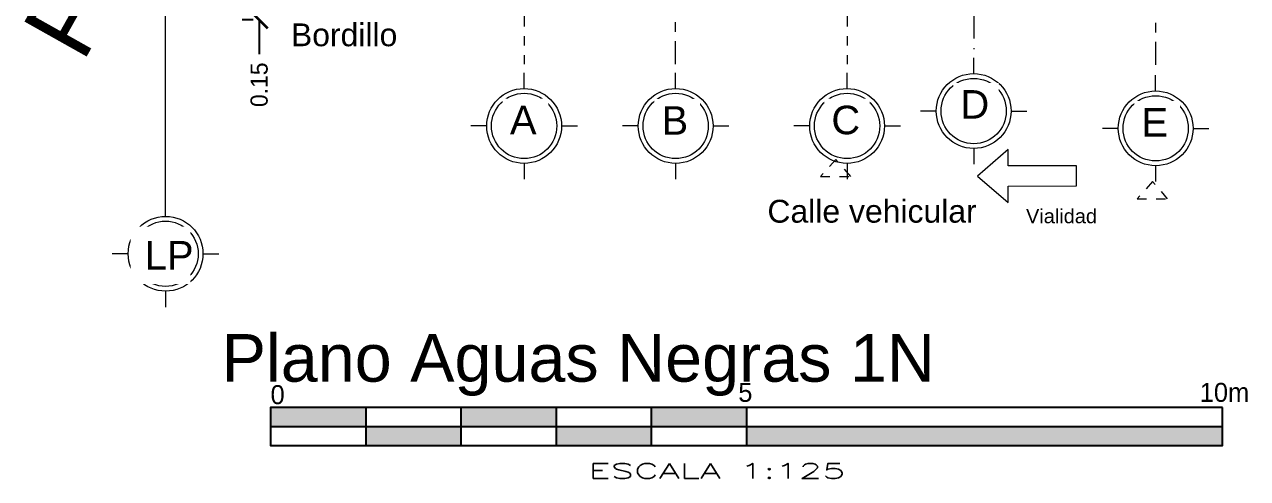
# Model space of a CAD drawing. Header units: millimetres. Extents: x -9559 to 23034, y -7226 to 22400.
# Drawn here: x 296.16 to 309.01, y 34.4 to 39.17 of the extents above; entities that cross this region are included whole.
import ezdxf
from ezdxf.enums import TextEntityAlignment as Align

# ---------------------------------------------------------------- set-up
doc = ezdxf.new("R2010")
doc.units = ezdxf.units.MM
doc.header["$LTSCALE"] = 0.02
doc.linetypes.add('ACAD_ISO10W100', pattern=[18, 12, -3, 0, -3])
doc.linetypes.add('DASHED2', pattern=[0.375, 0.25, -0.125])
for name, color, linetype, lineweight in [('A-ANNO-DIMS', 251, 'Continuous', 9), ('A_DIM-1', 251, 'Continuous', 18), ('I-FURN', 9, 'Continuous', 9), ('S-GRID', 253, 'ACAD_ISO10W100', 5), ('S-GRID-IDEN', 253, 'Continuous', 9)]:
    doc.layers.add(name, color=color, linetype=linetype, lineweight=lineweight)
doc.layers.add('IH-PLANO BASE', color=250, linetype='DASHED2', lineweight=5, transparency=0.55)
doc.styles.add('Arial_3', font='arial.ttf', dxfattribs={"height": 0.18})
doc.styles.add('Arial_5', font='arial.ttf', dxfattribs={"height": 0.003})
doc.styles.add('CUADROS', font='arial.ttf')
doc.styles.add('ROMANS', font='', dxfattribs={"width": 0.8})
doc.styles.add('SIM1', font='SIMPLEX.shx', dxfattribs={"width": 1.1, "height": 0.25})
doc.styles.get("Standard").update_dxf_attribs({"font": 'GOTHIC.TTF'})
doc.styles.get('ROMANS').set_extended_font_data('VNI-Avo')
doc.dimstyles.get("Standard").update_dxf_attribs({"dimtxt": 0.18, "dimasz": 0.18, "dimexe": 0.18, "dimexo": 0.0625, "dimgap": 0.09, "dimtad": 0, "dimzin": 3, "dimdsep": 46, "dimtxsty": 'Standard', "dimblk": 'ARCHTICK', "dimcen": 0.09, "dimadec": 0, "dimazin": 0, "dimtfac": 1, "dimtofl": 0, "dimtmove": 0, "dimatfit": 3, "dimldrblk": 'ARCHTICK', "dimfxl": 1, "dimtolj": 1, "dimtzin": 0, "dimarcsym": 0})
pattern_1 = [(0, (4e-16, 1e-16), (0, 6.985), [5.08, -1.905]), (90, (4e-16, 1e-16), (-6.985, 4e-16), [5.08, -1.905])]

# ---------------------------------------------------------------- blocks, each defined once
blk = doc.blocks.new('Rejilla - Extremo inicial de rejilla - Círculo-11506-Nivel 1')
h = blk.add_hatch()
h.set_pattern_fill('ANGLE', color=256)
h.set_pattern_definition(pattern_1)
h.paths.add_polyline_path([(0, 0.00393), (0, 0.00452, 0.414214), (-0.00452, 0), (-0.00393, 0, -0.414214)])
h.paths.add_polyline_path([(0, -0.00393), (0, -0.00452, 0.414214), (0.00452, 0), (0.00393, 0, -0.414214)])
at = {"layer": 'A_DIM-1', "true_color": 0x000000, "transparency": 33554661}
h = blk.add_hatch(dxfattribs=at)
h.set_pattern_fill('ANGLE', color=18)
h.set_pattern_definition(pattern_1)
h.paths.add_polyline_path([(0, 0.00452), (0, 0.00393, -0.414214), (0.00393, 0), (0.00452, 0, 0.414214)])
h.paths.add_polyline_path([(-0.00393, 0), (-0.00452, 0, 0.414214), (0, -0.00452), (0, -0.00393, -0.414214)])
at = {"layer": 'S-GRID'}
h = blk.add_hatch(dxfattribs=at)
h.set_pattern_fill('ANGLE', color=256)
h.set_pattern_definition(pattern_1)
h.paths.add_polyline_path([(0, 0.00393), (0, 0.00452, 0.414214), (-0.00452, 0), (-0.00393, 0, -0.414214)])
h.paths.add_polyline_path([(0, -0.00393), (0, -0.00452, 0.414214), (0.00452, 0), (0.00393, 0, -0.414214)])
at = {"layer": 'S-GRID', "linetype": 'Continuous'}
h = blk.add_hatch(dxfattribs=at)
h.set_pattern_fill('AR-B88', color=256, scale=0.1)
h.paths.add_polyline_path([(0, 0.00452), (0, 0.00393, -0.414214), (0.00393, 0), (0.00452, 0, 0.414214)])
h.paths.add_polyline_path([(-0.00393, 0), (-0.00452, 0, 0.414214), (0, -0.00452), (0, -0.00393, -0.414214)])
at = {"layer": 'S-GRID-IDEN', "linetype": 'Continuous'}
for p, q in [((0, 0.00393), (0, 0.0056)), ((-0.00393, 0), (-0.0056, 0)), ((0.00393, 0), (0.0056, 0)), ((0, -0.00393), (0, -0.0056))]:
    blk.add_line(p, q, dxfattribs=at)
for radius in [0.00393, 0.00343]:
    blk.add_circle((0, 0), radius, dxfattribs=at)
blk = doc.blocks.new('arrow1')
blk.add_lwpolyline([(4.233, 0), (4.233, 0.43), (1.31, 0.43), (1.31, 1.137), (0, 0), (1.31, -1.137), (1.31, -0.43), (4.233, -0.43)], close=True)
blk = doc.blocks.new('_ArchTick')
at = {"color": 0, "linetype": 'ByBlock', "const_width": 0.15}
blk.add_lwpolyline([(-0.5, -0.5), (0.5, 0.5)], dxfattribs=at)
blk = doc.blocks.new('*D606')
at = {"layer": 'A-ANNO-DIMS', "color": 0, "lineweight": -2, "ltscale": 0.2, "transparency": 16777216}
for p, q in [((298.631, 39.368), (298.631, 39.548)), ((298.568, 39.368), (298.451, 39.368)), ((298.568, 39.218), (298.451, 39.218)), ((298.631, 39.218), (298.631, 38.858))]:
    blk.add_line(p, q, dxfattribs=at)
at = {"layer": 'A-ANNO-DIMS', "color": 0, "lineweight": -2, "ltscale": 0.2, "transparency": 16777216, "xscale": 0.18, "yscale": 0.18, "zscale": 0.18}
for p, rotation in [((298.631, 39.368), 270), ((298.631, 39.218), 90)]:
    blk.add_blockref('_ArchTick', p, dxfattribs=dict(at, rotation=rotation))
at = {"layer": 'A-ANNO-DIMS', "color": 0, "ltscale": 0.2, "transparency": 16777216, "insert": (298.631, 38.535), "char_height": 0.18, "attachment_point": 5, "rotation": 90}
blk.add_mtext('\\A1;0.15', dxfattribs=at)

msp = doc.modelspace()

# ---------------------------------------------------------------- linework, layer by layer
msp.add_lwpolyline([(308.75, 35.144), (298.75, 35.144), (298.75, 34.744), (308.75, 34.744)], close=True)
for points in [[(299.75, 35.144), (299.75, 34.744)], [(300.75, 35.144), (300.75, 34.744)], [(300.75, 35.144), (300.75, 34.744)], [(301.75, 35.144), (301.75, 34.744)], [(302.75, 35.144), (302.75, 34.744)], [(303.75, 35.144), (303.75, 34.744)], [(298.75, 34.944), (308.75, 34.944)]]:
    msp.add_lwpolyline(points)
for points in [[(298.75, 34.944), (299.75, 34.944), (298.75, 35.144), (299.75, 35.144)], [(300.75, 34.944), (301.75, 34.944), (300.75, 35.144), (301.75, 35.144)], [(302.75, 34.944), (303.75, 34.944), (302.75, 35.144), (303.75, 35.144)], [(299.75, 34.744), (300.75, 34.744), (299.75, 34.944), (300.75, 34.944)], [(301.75, 34.744), (302.75, 34.744), (301.75, 34.944), (302.75, 34.944)], [(303.75, 34.744), (308.75, 34.744), (303.75, 34.944), (308.75, 34.944)]]:
    msp.add_solid(points)
at = {"layer": 'I-FURN'}
msp.add_line((297.647, 37.153), (297.647, 59.699), dxfattribs=at)
at = {"layer": 'IH-PLANO BASE'}
for points in [[(304.688, 37.751), (304.527, 37.572), (304.848, 37.572)], [(308.015, 37.517), (307.854, 37.337), (308.175, 37.337)]]:
    msp.add_lwpolyline(points, close=True, dxfattribs=at)
at = {"layer": 'S-GRID'}
for p, q in [((306.137, 61.4), (306.137, 38.909)), ((303.006, 38.752), (303.006, 61.15)), ((308.049, 61.125), (308.049, 38.727)), ((301.414, 39.387), (301.414, 38.752)), ((304.807, 39.387), (304.807, 38.752))]:
    msp.add_line(p, q, dxfattribs=at)

# ---------------------------------------------------------------- block references
at = {"layer": 'I-FURN', "xscale": 0.2459707820064471, "yscale": 0.2459707820064471, "zscale": 0.2459707820064471, "rotation": 0.0874350369594608}
msp.add_blockref('arrow1', (306.176, 37.576), dxfattribs=at)
at = {"layer": 'I-FURN', "xscale": 99.99999999999993, "yscale": 99.99999999999993, "zscale": 99.99999999999993}
msp.add_blockref('Rejilla - Extremo inicial de rejilla - Círculo-11506-Nivel 1', (297.647, 36.759), dxfattribs=at)
at = {"layer": 'S-GRID-IDEN', "color": 251, "true_color": 0x636466, "xscale": 99.99999999999993, "yscale": 99.99999999999993, "zscale": 99.99999999999993, "rotation": 180}
for p in [(306.137, 38.259), (301.414, 38.102), (304.807, 38.102), (308.049, 38.077)]:
    msp.add_blockref('Rejilla - Extremo inicial de rejilla - Círculo-11506-Nivel 1', p, dxfattribs=at)
at = {"layer": 'S-GRID-IDEN', "color": 251, "true_color": 0x636466, "xscale": 99.99999999999993, "yscale": 99.99999999999993, "zscale": 99.99999999999993}
msp.add_blockref('Rejilla - Extremo inicial de rejilla - Círculo-11506-Nivel 1', (303.006, 38.102), dxfattribs=at)

# ---------------------------------------------------------------- texts
at = {"style": 'CUADROS'}
msp.add_text('Plano Aguas Negras 1N', height=0.5, dxfattribs=at).set_placement((301.983, 35.665), align=Align.MIDDLE_CENTER)
at = {"style": 'ROMANS'}
for s, p in [('0', (298.75, 35.179)), ('5', (303.664, 35.203)), ('10m', (308.512, 35.203))]:
    msp.add_text(s, height=0.2, rotation=360, dxfattribs=at).set_placement(p)
at = {"style": 'SIM1', "width": 1.8}
msp.add_text('ESCALA 1:125', height=0.16, dxfattribs=at).set_placement((303.44, 34.477), align=Align.MIDDLE)
at = {"layer": 'I-FURN', "ltscale": 0.2, "style": 'CUADROS'}
msp.add_text('P4', height=0.75, rotation=60.6789, dxfattribs=at).set_placement((296.763, 39.499), align=Align.MIDDLE_CENTER)
at = {"layer": 'I-FURN', "style": 'CUADROS'}
msp.add_text('Vialidad', height=0.15, dxfattribs=at).set_placement((306.687, 37.08))
at = {"layer": 'IH-PLANO BASE', "insert": (298.964, 39.18), "char_height": 0.24, "width": 1.21856, "attachment_point": 1, "style": 'Arial_3', "bg_fill": 3, "box_fill_scale": 1.25, "bg_fill_color": 256, "bg_fill_true_color": 13158600, "bg_fill_transparency": 0}
msp.add_mtext('Bordillo', dxfattribs=at)

# ---------------------------------------------------------------- dimensions: what is measured, and where the dimension line sits
at = {"layer": 'A-ANNO-DIMS', "ltscale": 0.2}
dim = msp.add_linear_dim(base=(298.631, 39.218), p1=(298.631, 39.368), p2=(298.631, 39.218), angle=90, dimstyle='Standard', dxfattribs=at)
dim.commit()
dim.dimension.update_dxf_attribs({"geometry": '*D606', "text_midpoint": (298.631, 38.535)})

# ---------------------------------------------------------------- next in the draw order: texts
at = {"layer": 'I-FURN', "insert": (297.429, 36.893), "char_height": 0.3, "width": 0.32804, "attachment_point": 1, "style": 'Arial_5', "bg_fill": 2}
msp.add_mtext('LP', dxfattribs=at)
at = {"layer": 'IH-PLANO BASE', "insert": (303.97, 37.326), "char_height": 0.24, "width": 2.27784, "attachment_point": 1, "style": 'Arial_3', "bg_fill": 3, "box_fill_scale": 1.25, "bg_fill_color": 256, "bg_fill_true_color": 13158600, "bg_fill_transparency": 0}
msp.add_mtext('Calle vehicular', dxfattribs=at)
at = {"layer": 'S-GRID-IDEN', "char_height": 0.3, "width": 0.32804, "attachment_point": 1, "style": 'Arial_5', "bg_fill": 3, "box_fill_scale": 1.25, "bg_fill_color": 256, "bg_fill_true_color": 13158600, "bg_fill_transparency": 0}
for s, insert in [('D', (305.998, 38.479)), ('A', (301.265, 38.315)), ('B', (302.858, 38.31)), ('C', (304.642, 38.315)), ('E', (307.9, 38.29))]:
    msp.add_mtext(s, dxfattribs=dict(at, insert=insert))

doc.saveas('drawing.dxf')
